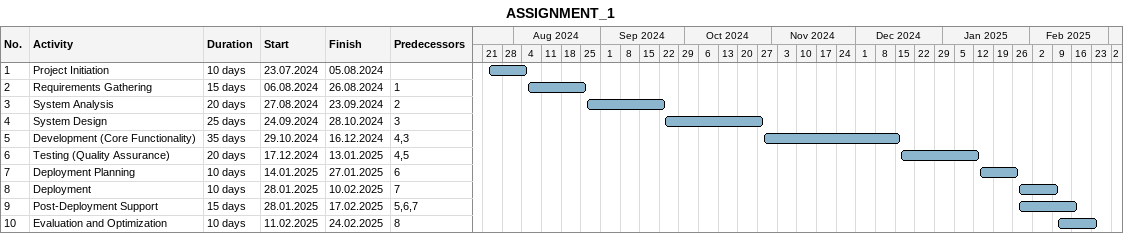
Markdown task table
ASSIGNMENT_1

| ID | Task | Duration | Start | Finish | Predecessors |
|---|---|---|---|---|---|
| 1 | Project Initiation | 10d | 2024-07-23 | 2024-08-05 |  |
| 2 | Requirements Gathering | 15d | 2024-08-06 | 2024-08-26 | 1 |
| 3 | System Analysis | 20d | 2024-08-27 | 2024-09-23 | 2 |
| 4 | System Design | 25d | 2024-09-24 | 2024-10-28 | 3 |
| 5 | Development (Core Functionality) | 35d | 2024-10-29 | 2024-12-16 | 4, 3 |
| 6 | Testing (Quality Assurance) | 20d | 2024-12-17 | 2025-01-13 | 4, 5 |
| 7 | Deployment Planning | 10d | 2025-01-14 | 2025-01-27 | 6 |
| 8 | Deployment | 10d | 2025-01-28 | 2025-02-10 | 7 |
| 9 | Post-Deployment Support | 15d | 2025-01-28 | 2025-02-17 | 5, 6, 7 |
| 10 | Evaluation and Optimization | 10d | 2025-02-11 | 2025-02-24 | 8 |
